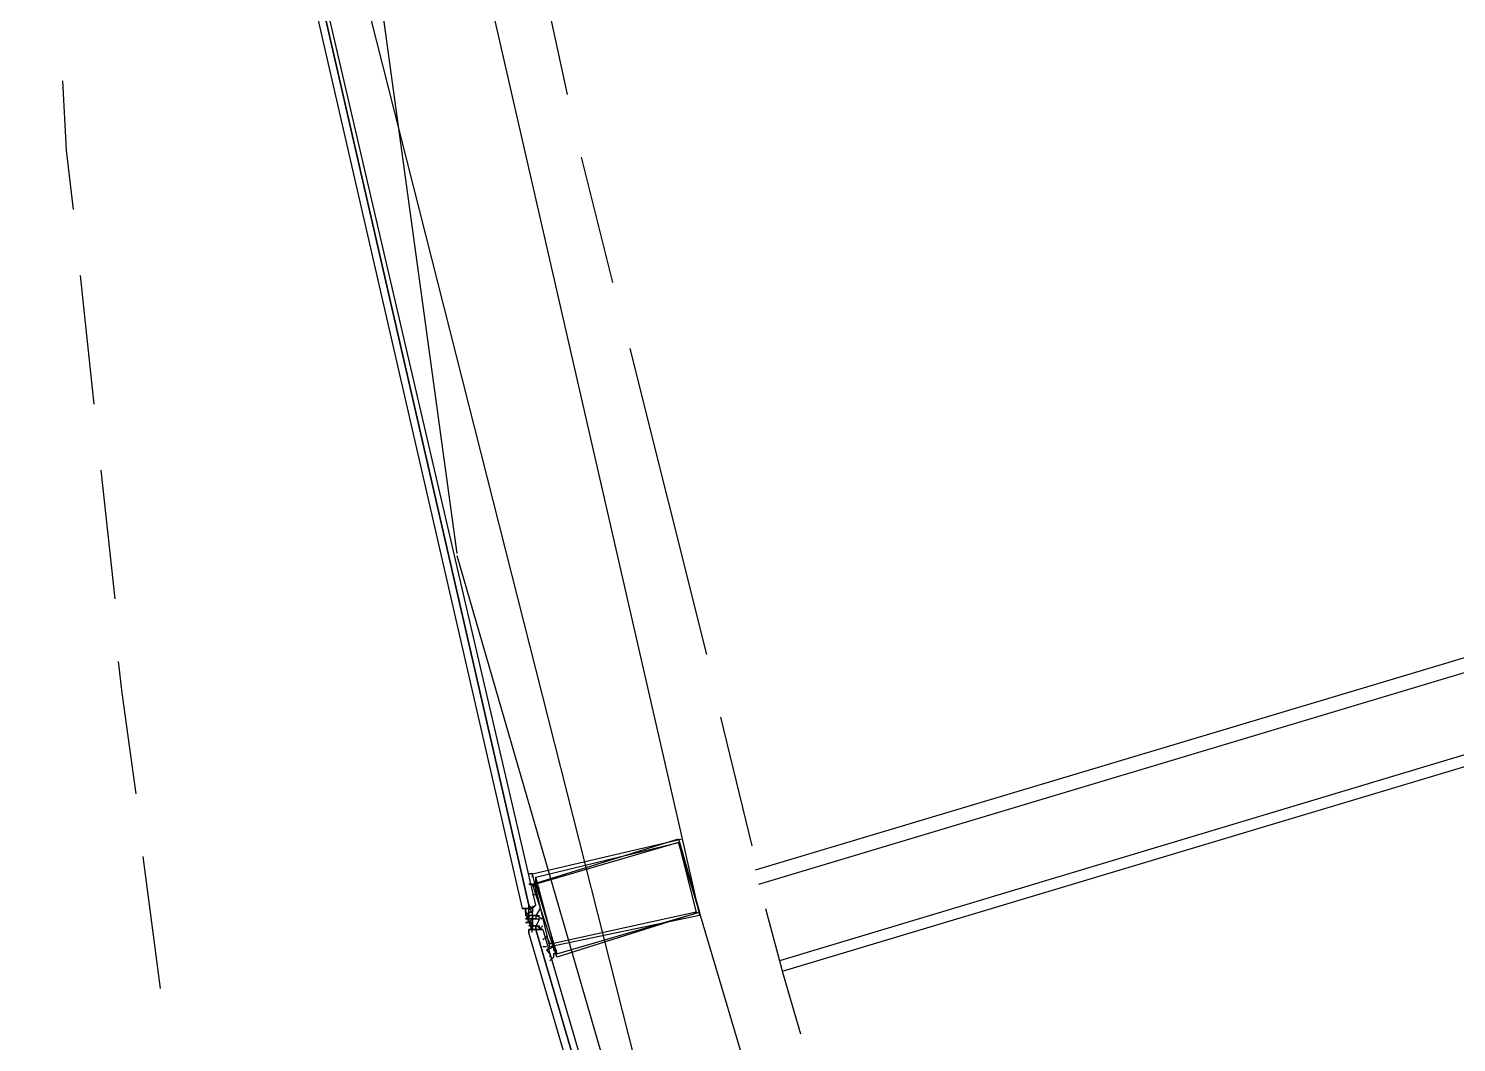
# Model space of a CAD drawing. Header units: feet. Extents: x -84 to 198, y -22 to 181.
# Drawn here: x 13.43 to 18.9, y 46.62 to 50.51 of the extents above; entities that cross this region are included whole.
import ezdxf

# ---------------------------------------------------------------- set-up
doc = ezdxf.new("R2010")
doc.units = ezdxf.units.FT
doc.layers.add('A-AREA-COMUN', color=252, linetype='CONTINUOUS')
doc.layers.add('A-LINEA', color=7, linetype='CONTINUOUS')

msp = doc.modelspace()

# ---------------------------------------------------------------- linework, layer by layer
at = {"layer": 'A-AREA-COMUN'}
msp.add_lwpolyline([(13.44, 62.8089), (13.952, 54.4889), (14.432, 51.7689), (16.48, 43.68), (16.72, 43.52), (16.72, 42.9156), (17.84, 39.7156), (18.048, 39.68), (18.08, 39.04), (19.392, 36), (20.16, 36), (20.288, 35.52), (20.56, 35.4844), (20.608, 34.8444), (20.832, 34.8444), (20.992, 34.5244), (23.2, 35.8044), (24.32, 35.8044), (26.592, 35.1644)], dxfattribs=at)
at = {"layer": 'A-LINEA'}
for p, q in [((13.4295, 60.4861), (15.0699, 48.4987)), ((15.1067, 51.0178), (15.9333, 47.4044)), ((15.3867, 50.7511), (15.4933, 50.2578)), ((26.8, 50.4578), (16.2133, 47.2844)), ((16.2267, 47.2311), (26.8, 50.4044)), ((26.8133, 50.0978), (16.3067, 46.9378)), ((15.5467, 50.0178), (15.6667, 49.5378)), ((26.8133, 50.0444), (16.32, 46.8978)), ((13.6267, 49.5644), (13.68, 49.0711)), ((13.7067, 48.8178), (13.76, 48.3244)), ((15.07, 48.4907), (17.1689, 41.2494)), ((16.08, 47.8711), (16.2, 47.3778)), ((13.8667, 47.3378), (13.9333, 46.8311)), ((15.3467, 47.2044), (15.3467, 47.2044)), ((15.3467, 47.2044), (15.3467, 47.2044)), ((15.3461, 47.0812), (15.3331, 47.1377)), ((15.3467, 47.1378), (15.3333, 47.1378)), ((15.3333, 47.1244), (15.3333, 47.1378)), ((15.3333, 47.1378), (15.3333, 47.1378)), ((15.3333, 47.1378), (15.3333, 47.1378)), ((15.3333, 47.1378), (15.3333, 47.1378)), ((15.3333, 47.1378), (15.3333, 47.1378)), ((15.3333, 47.1378), (15.3333, 47.1378)), ((15.3333, 47.1378), (15.3333, 47.1378)), ((15.3333, 47.1378), (15.3333, 47.1378)), ((15.3333, 47.1378), (15.3333, 47.1378)), ((15.3333, 47.1378), (15.3333, 47.1378)), ((15.3333, 47.1378), (15.3333, 47.1378)), ((15.3467, 47.1378), (15.3333, 47.1378)), ((15.3467, 47.1378), (15.3333, 47.1378)), ((15.3333, 47.1378), (15.3333, 47.1378)), ((15.3333, 47.1378), (15.3333, 47.1378)), ((15.3333, 47.1378), (15.3333, 47.1378)), ((15.3333, 47.1378), (15.3333, 47.1378)), ((15.3333, 47.1378), (15.3333, 47.1378)), ((15.3333, 47.1378), (15.3333, 47.1378)), ((15.3333, 47.1244), (15.3333, 47.1244)), ((15.3333, 47.1244), (15.3333, 47.1244)), ((15.3333, 47.1244), (15.3333, 47.1244)), ((15.3333, 47.1244), (15.3333, 47.1244)), ((15.3333, 47.1244), (15.3333, 47.1244)), ((15.3333, 47.1244), (15.3333, 47.1244)), ((15.3333, 47.1244), (15.3333, 47.1244)), ((15.3333, 47.1244), (15.3333, 47.1111)), ((15.3333, 47.1244), (15.3333, 47.1244)), ((15.3467, 47.1244), (15.3333, 47.1111)), ((15.3467, 47.1111), (15.3333, 47.1111)), ((15.3333, 47.1111), (15.3333, 47.1111)), ((15.3333, 47.1111), (15.3333, 47.1111)), ((15.3333, 47.1111), (15.3333, 47.1111)), ((15.3333, 47.1111), (15.3333, 47.1111)), ((15.3333, 47.1111), (15.3467, 47.1111)), ((15.3333, 47.1111), (15.3333, 47.1111)), ((15.3333, 47.1111), (15.3467, 47.1111)), ((15.3333, 47.1111), (15.3333, 47.1111)), ((15.3599, 47.0463), (15.3436, 47.1019)), ((15.3467, 47.1378), (15.3467, 47.1378)), ((15.3467, 47.1378), (15.3467, 47.1378)), ((15.3467, 47.1378), (15.3467, 47.1378)), ((15.3467, 47.1378), (15.3467, 47.1378)), ((15.3467, 47.1378), (15.3467, 47.1378)), ((15.3467, 47.1378), (15.3467, 47.1378)), ((15.3467, 47.1378), (15.3467, 47.1378)), ((15.3467, 47.1378), (15.3467, 47.1378)), ((15.3467, 47.1244), (15.3467, 47.1378)), ((15.3467, 47.1244), (15.3467, 47.1378)), ((15.3467, 47.1244), (15.3467, 47.1378)), ((15.3467, 47.1378), (15.3467, 47.1378)), ((15.3467, 47.1378), (15.3467, 47.1378)), ((15.3467, 47.1378), (15.3467, 47.1378)), ((15.3467, 47.1378), (15.3467, 47.1378)), ((15.3467, 47.1378), (15.3467, 47.1378)), ((15.3467, 47.1378), (15.3467, 47.1378)), ((15.3467, 47.1378), (15.3467, 47.1378)), ((15.3467, 47.1378), (15.3467, 47.1378)), ((15.3467, 47.1378), (15.3467, 47.1378)), ((15.3467, 47.1244), (15.3467, 47.1244)), ((15.3467, 47.1244), (15.3467, 47.1244)), ((15.36, 47.1244), (15.3467, 47.1244)), ((15.3467, 47.1111), (15.3467, 47.1244)), ((15.3467, 47.1244), (15.3467, 47.1244)), ((15.3467, 47.1244), (15.3467, 47.1244)), ((15.3467, 47.1244), (15.3467, 47.1244)), ((15.3467, 47.1244), (15.3467, 47.1244)), ((15.3467, 47.1244), (15.3467, 47.1244)), ((15.3467, 47.1244), (15.36, 47.1244)), ((15.3467, 47.1244), (15.3467, 47.1244)), ((15.3467, 47.1244), (15.3467, 47.1244)), ((15.3467, 47.1244), (15.3467, 47.1244)), ((15.3467, 47.1244), (15.3467, 47.1244)), ((15.3467, 47.1244), (15.3467, 47.1244)), ((15.3467, 47.1244), (15.3467, 47.1244)), ((15.3467, 47.1244), (15.3467, 47.1244)), ((15.3467, 47.1244), (15.3467, 47.1244)), ((15.3467, 47.1244), (15.3467, 47.1244)), ((15.3467, 47.1244), (15.3467, 47.1244)), ((15.3467, 47.1244), (15.3467, 47.1244)), ((15.3467, 47.1244), (15.3467, 47.1244)), ((15.3467, 47.1244), (15.3467, 47.1244)), ((15.3467, 47.1244), (15.3467, 47.1244)), ((15.3467, 47.1244), (15.3467, 47.1244)), ((15.3467, 47.1244), (15.36, 47.1244)), ((15.3467, 47.1244), (15.3467, 47.1244)), ((15.3467, 47.1244), (15.3467, 47.1244)), ((15.3467, 47.1244), (15.3467, 47.1244)), ((15.3467, 47.1244), (15.3467, 47.1244)), ((15.3467, 47.1244), (15.3467, 47.1244)), ((15.3467, 47.1244), (15.3467, 47.1244)), ((15.3467, 47.1244), (15.3467, 47.1111)), ((15.3467, 47.1111), (15.3467, 47.0978)), ((15.36, 47.1111), (15.3467, 47.1111)), ((15.3467, 47.1111), (15.3467, 47.1111)), ((15.3467, 47.1111), (15.3467, 47.1111)), ((15.3467, 47.1111), (15.3467, 47.1111)), ((15.3467, 47.1111), (15.3467, 47.1111)), ((15.3467, 47.1111), (15.3467, 47.1111)), ((15.36, 47.1111), (15.3467, 47.1111)), ((15.3467, 47.1111), (15.3467, 47.1111)), ((15.3467, 47.1111), (15.3467, 47.1111)), ((15.3467, 47.0978), (15.3467, 47.1111)), ((15.3467, 47.1111), (15.3467, 47.1111)), ((15.3467, 47.1111), (15.3467, 47.1111)), ((15.3467, 47.1111), (15.3467, 47.1111)), ((15.3467, 47.1111), (15.3467, 47.1111)), ((15.3467, 47.1111), (15.3467, 47.1111)), ((15.3467, 47.1111), (15.3467, 47.1111)), ((15.3467, 47.1111), (15.3467, 47.1111)), ((15.3467, 47.1111), (15.3467, 47.1111)), ((15.3467, 47.1111), (15.3467, 47.1111)), ((15.3467, 47.1111), (15.3467, 47.1111)), ((15.3467, 47.1111), (15.3467, 47.1111)), ((15.3467, 47.1111), (15.3467, 47.1111)), ((15.3467, 47.1111), (15.3467, 47.1111)), ((15.3467, 47.1111), (15.3467, 47.1111)), ((15.36, 47.1511), (15.36, 47.1511)), ((15.36, 47.1511), (15.36, 47.1511)), ((15.36, 47.1378), (15.36, 47.1378)), ((15.36, 47.1378), (15.36, 47.1378)), ((15.36, 47.1378), (15.36, 47.1378)), ((15.36, 47.1378), (15.36, 47.1378)), ((15.36, 47.1378), (15.36, 47.1378)), ((15.36, 47.1378), (15.36, 47.1378)), ((15.36, 47.1378), (15.36, 47.1378)), ((15.36, 47.1378), (15.36, 47.1378)), ((15.36, 47.1378), (15.36, 47.1378)), ((15.36, 47.1378), (15.36, 47.1244)), ((15.36, 47.1378), (15.36, 47.1378)), ((15.36, 47.1378), (15.36, 47.1378)), ((15.36, 47.1378), (15.36, 47.1378)), ((15.36, 47.1378), (15.36, 47.1378)), ((15.36, 47.1378), (15.36, 47.1378)), ((15.36, 47.1378), (15.36, 47.1378)), ((15.36, 47.1378), (15.36, 47.1378)), ((15.36, 47.1378), (15.36, 47.1244)), ((15.36, 47.1244), (15.36, 47.1244)), ((15.36, 47.1244), (15.36, 47.1244)), ((15.36, 47.1244), (15.36, 47.1244)), ((15.36, 47.1111), (15.36, 47.1244)), ((15.36, 47.1111), (15.36, 47.1111)), ((15.36, 47.1111), (15.36, 47.1111)), ((15.36, 47.1111), (15.36, 47.0978)), ((15.36, 47.1111), (15.36, 47.1111)), ((15.36, 47.1111), (15.36, 47.1111)), ((15.3733, 47.1111), (15.36, 47.1111)), ((15.36, 47.1111), (15.36, 47.1111)), ((15.36, 47.1111), (15.36, 47.1111)), ((15.36, 47.1111), (15.36, 47.1111)), ((15.36, 47.1111), (15.36, 47.1111)), ((15.36, 47.1111), (15.36, 47.1111)), ((15.36, 47.1111), (15.36, 47.1111)), ((15.36, 47.0978), (15.36, 47.1111)), ((15.36, 47.1111), (15.36, 47.1111)), ((15.36, 47.1111), (15.36, 47.1111)), ((15.36, 47.1111), (15.36, 47.1111)), ((15.36, 47.1111), (15.36, 47.1111)), ((15.36, 47.1111), (15.36, 47.1111)), ((15.36, 47.1111), (15.36, 47.1111)), ((15.36, 47.1111), (15.36, 47.1111)), ((15.36, 47.1111), (15.36, 47.1111)), ((15.36, 47.1111), (15.36, 47.1111)), ((15.36, 47.1111), (15.36, 47.1111)), ((15.36, 47.1111), (15.36, 47.1111)), ((15.36, 47.1111), (15.36, 47.1111)), ((15.36, 47.1111), (15.36, 47.1111)), ((15.36, 47.1111), (15.36, 47.1111)), ((15.36, 47.1111), (15.36, 47.1111)), ((15.36, 47.1111), (15.36, 47.1111)), ((15.36, 47.1111), (15.36, 47.1111)), ((15.36, 47.1111), (15.36, 47.1111)), ((15.36, 47.1111), (15.36, 47.1111)), ((15.36, 47.1111), (15.36, 47.1111)), ((15.36, 47.1111), (15.36, 47.1111)), ((15.36, 47.1111), (15.36, 47.1111)), ((15.36, 47.1111), (15.36, 47.1111)), ((15.3733, 47.1511), (15.3733, 47.1511)), ((15.3733, 47.1511), (15.3733, 47.1511)), ((15.3733, 47.1511), (15.3733, 47.1511)), ((15.3733, 47.1511), (15.3733, 47.1511)), ((15.3733, 47.1111), (15.3733, 47.1111)), ((15.3733, 47.1111), (15.3733, 47.1111)), ((15.3733, 47.1111), (15.3733, 47.1111)), ((15.3733, 47.1111), (15.3733, 47.1111)), ((15.3733, 47.1111), (15.3733, 47.0978)), ((15.3733, 47.1111), (15.3733, 47.1111)), ((15.3733, 47.1111), (15.3733, 47.1111)), ((15.3733, 47.1111), (15.3733, 47.1111)), ((15.3733, 47.1111), (15.3733, 47.0978)), ((15.3733, 47.1111), (15.3733, 47.1111)), ((15.3733, 47.1111), (15.3733, 47.1111)), ((17.0533, 43.5644), (16, 47.1244)), ((15.3467, 47.0978), (15.3333, 47.0978)), ((15.3333, 47.0978), (15.3333, 47.0978)), ((15.3333, 47.0978), (15.3333, 47.0978)), ((15.3333, 47.0978), (15.3333, 47.0978)), ((15.3333, 47.0978), (15.3467, 47.0978)), ((15.3333, 47.0978), (15.3333, 47.0978)), ((15.3467, 47.0978), (15.3333, 47.0978)), ((15.3333, 47.0978), (15.3333, 47.0978)), ((15.3333, 47.0978), (15.3467, 47.0978)), ((15.3333, 47.0978), (15.3467, 47.0978)), ((15.3467, 47.0978), (15.3333, 47.0978)), ((15.3467, 47.0844), (15.3333, 47.0844)), ((15.3333, 47.0844), (15.3467, 47.0844)), ((15.3333, 47.0844), (15.3467, 47.0844)), ((15.3467, 47.0978), (15.3467, 47.0978)), ((15.3467, 47.0978), (15.3467, 47.0978)), ((15.3467, 47.0978), (15.3467, 47.0978)), ((15.3467, 47.0978), (15.3467, 47.0978)), ((15.3467, 47.0978), (15.3467, 47.0978)), ((15.3467, 47.0978), (15.3467, 47.0978)), ((15.3467, 47.0978), (15.3467, 47.0978)), ((15.3467, 47.0978), (15.3467, 47.0978)), ((15.3467, 47.0978), (15.3467, 47.0978)), ((15.3467, 47.0978), (15.3467, 47.0978)), ((15.3467, 47.0978), (15.3467, 47.0978)), ((15.3467, 47.0978), (15.3467, 47.0978)), ((15.3467, 47.0978), (15.3467, 47.0978)), ((15.3467, 47.0978), (15.3467, 47.0978)), ((15.3467, 47.0978), (15.3467, 47.0978)), ((15.3467, 47.0978), (15.3467, 47.0978)), ((15.3467, 47.0844), (15.3467, 47.0978)), ((15.3467, 47.0978), (15.3467, 47.0978)), ((15.3467, 47.0978), (15.3467, 47.0978)), ((15.3467, 47.0978), (15.3467, 47.0978)), ((15.3467, 47.0978), (15.3467, 47.0978)), ((15.3467, 47.0978), (15.3467, 47.0978)), ((15.3467, 47.0978), (15.3467, 47.0978)), ((15.3467, 47.0978), (15.3467, 47.0978)), ((15.3467, 47.0978), (15.3467, 47.0978)), ((15.3467, 47.0978), (15.3467, 47.0978)), ((15.3467, 47.0978), (15.3467, 47.0978)), ((15.3467, 47.0978), (15.3467, 47.0978)), ((15.3467, 47.0978), (15.3467, 47.0978)), ((15.3467, 47.0978), (15.3467, 47.0978)), ((15.3467, 47.0978), (15.3467, 47.0978)), ((15.3467, 47.0978), (15.3467, 47.0978)), ((15.3467, 47.0978), (15.3467, 47.0978)), ((15.3467, 47.0978), (15.3467, 47.0978)), ((15.3467, 47.0978), (15.3467, 47.0978)), ((15.3467, 47.0978), (15.3467, 47.0978)), ((15.3467, 47.0978), (15.3467, 47.0978)), ((15.3467, 47.0978), (15.3467, 47.0978)), ((15.3467, 47.0978), (15.36, 47.0978)), ((15.3467, 47.0978), (15.3467, 47.0978)), ((15.3467, 47.0978), (15.3467, 47.0978)), ((15.3467, 47.0978), (15.3467, 47.0978)), ((15.3467, 47.0978), (15.3467, 47.0978)), ((15.3467, 47.0978), (15.3467, 47.0978)), ((15.3467, 47.0978), (15.3467, 47.0978)), ((15.3467, 47.0978), (15.3467, 47.0978)), ((15.3467, 47.0978), (15.3467, 47.0978)), ((15.3467, 47.0978), (15.3467, 47.0978)), ((15.3467, 47.0978), (15.3467, 47.0978)), ((15.36, 47.0844), (15.3467, 47.0844)), ((15.3467, 47.0844), (15.3467, 47.0844)), ((15.3467, 47.0844), (15.3467, 47.0844)), ((15.3467, 47.0844), (15.3467, 47.0844)), ((15.3467, 47.0844), (15.3467, 47.0844)), ((15.3467, 47.0844), (15.3467, 47.0844)), ((15.3467, 47.0844), (15.3467, 47.0844)), ((15.3467, 47.0844), (15.3467, 47.0844)), ((15.3467, 47.0844), (15.3467, 47.0844)), ((15.3467, 47.0844), (15.3467, 47.0844)), ((15.3467, 47.0844), (15.3467, 47.0844)), ((15.3467, 47.0844), (15.3467, 47.0844)), ((15.3467, 47.0844), (15.3467, 47.0844)), ((15.3467, 47.0844), (15.3467, 47.0844)), ((15.3467, 47.0844), (15.3467, 47.0844)), ((15.3467, 47.0844), (15.3467, 47.0844)), ((15.3467, 47.0844), (15.3467, 47.0844)), ((15.3467, 47.0844), (15.3467, 47.0844)), ((15.3467, 47.0844), (15.3467, 47.0844)), ((15.3467, 47.0844), (15.3467, 47.0844)), ((15.3467, 47.0844), (15.3467, 47.0844)), ((15.3467, 47.0844), (15.3467, 47.0844)), ((15.3467, 47.0844), (15.3467, 47.0844)), ((15.3467, 47.0844), (15.3467, 47.0844)), ((15.3467, 47.0711), (15.36, 47.0844)), ((15.3467, 47.0844), (15.3467, 47.0844)), ((15.3467, 47.0711), (15.3467, 47.0711)), ((15.3467, 47.0711), (15.3467, 47.0711)), ((15.3467, 47.0711), (15.3467, 47.0711)), ((15.3467, 47.0711), (15.36, 47.0711)), ((15.3467, 47.0711), (15.3467, 47.0711)), ((15.3467, 47.0711), (15.3467, 47.0711)), ((15.3467, 47.0711), (15.3467, 47.0711)), ((15.36, 47.0711), (15.3467, 47.0711)), ((15.3467, 47.0711), (15.3467, 47.0711)), ((15.3467, 47.0711), (15.3467, 47.0711)), ((15.3467, 47.0711), (15.3467, 47.0711)), ((15.3467, 47.0711), (15.3467, 47.0711)), ((15.3467, 47.0711), (15.3467, 47.0711)), ((15.3467, 47.0711), (15.3467, 47.0711)), ((15.3467, 47.0711), (15.3467, 47.0711)), ((15.3467, 47.0578), (15.3467, 47.0578)), ((15.3467, 47.0578), (15.3467, 47.0578)), ((15.3467, 47.0578), (15.3467, 47.0578)), ((15.36, 47.0578), (15.3467, 47.0578)), ((15.3467, 47.0578), (15.3467, 47.0578)), ((15.3467, 47.0578), (15.3467, 47.0578)), ((15.3467, 47.0578), (15.36, 47.0578)), ((15.3467, 47.0578), (15.3467, 47.0578)), ((15.3467, 47.0578), (15.36, 47.0578)), ((15.3467, 47.0578), (15.36, 47.0578)), ((15.3467, 47.0578), (15.3467, 47.0578)), ((15.36, 47.0978), (15.36, 47.0978)), ((15.36, 47.0978), (15.36, 47.0978)), ((15.36, 47.0978), (15.36, 47.0978)), ((15.36, 47.0978), (15.36, 47.0978)), ((15.36, 47.0978), (15.36, 47.0978)), ((15.36, 47.0978), (15.36, 47.0978)), ((15.36, 47.0978), (15.36, 47.0978)), ((15.3733, 47.0978), (15.36, 47.0978)), ((15.36, 47.0978), (15.36, 47.0978)), ((15.36, 47.0978), (15.36, 47.0844)), ((15.36, 47.0978), (15.36, 47.0844)), ((15.36, 47.0978), (15.36, 47.0978)), ((15.36, 47.0978), (15.36, 47.0844)), ((15.36, 47.0978), (15.36, 47.0844)), ((15.36, 47.0978), (15.36, 47.0844)), ((15.36, 47.0978), (15.36, 47.0978)), ((15.36, 47.0978), (15.36, 47.0978)), ((15.36, 47.0978), (15.36, 47.0978)), ((15.36, 47.0978), (15.36, 47.0978)), ((15.36, 47.0978), (15.36, 47.0978)), ((15.36, 47.0978), (15.36, 47.0978)), ((15.36, 47.0978), (15.36, 47.0978)), ((15.36, 47.0978), (15.36, 47.0978)), ((15.36, 47.0978), (15.36, 47.0978)), ((15.36, 47.0978), (15.36, 47.0978)), ((15.36, 47.0978), (15.36, 47.0978)), ((15.36, 47.0978), (15.36, 47.0978)), ((15.36, 47.0978), (15.36, 47.0978)), ((15.36, 47.0978), (15.36, 47.0978)), ((15.36, 47.0978), (15.36, 47.0978)), ((15.36, 47.0978), (15.36, 47.0978)), ((15.36, 47.0978), (15.36, 47.0978)), ((15.36, 47.0978), (15.36, 47.0978)), ((15.36, 47.0978), (15.36, 47.0978)), ((15.36, 47.0978), (15.36, 47.0978)), ((15.36, 47.0978), (15.36, 47.0978)), ((15.36, 47.0978), (15.36, 47.0978)), ((15.36, 47.0978), (15.36, 47.0978)), ((15.36, 47.0978), (15.36, 47.0844)), ((15.36, 47.0978), (15.36, 47.0978)), ((15.36, 47.0978), (15.36, 47.0978)), ((15.36, 47.0978), (15.36, 47.0978)), ((15.36, 47.0978), (15.36, 47.0978)), ((15.36, 47.0978), (15.36, 47.0978)), ((15.36, 47.0978), (15.36, 47.0978)), ((15.36, 47.0978), (15.36, 47.0978)), ((15.36, 47.0978), (15.36, 47.0978)), ((15.36, 47.0978), (15.36, 47.0978)), ((15.36, 47.0844), (15.36, 47.0844)), ((15.36, 47.0844), (15.36, 47.0844)), ((15.36, 47.0844), (15.36, 47.0844)), ((15.36, 47.0844), (15.36, 47.0711)), ((15.36, 47.0844), (15.36, 47.0844)), ((15.36, 47.0844), (15.36, 47.0844)), ((15.36, 47.0844), (15.36, 47.0844)), ((15.36, 47.0844), (15.36, 47.0844)), ((15.36, 47.0844), (15.36, 47.0844)), ((15.36, 47.0844), (15.36, 47.0844)), ((15.36, 47.0844), (15.36, 47.0844)), ((15.36, 47.0844), (15.36, 47.0844)), ((15.36, 47.0844), (15.36, 47.0844)), ((15.36, 47.0844), (15.36, 47.0844)), ((15.36, 47.0844), (15.36, 47.0844)), ((15.36, 47.0844), (15.36, 47.0844)), ((15.36, 47.0844), (15.36, 47.0844)), ((15.36, 47.0844), (15.36, 47.0844)), ((15.36, 47.0844), (15.36, 47.0711)), ((15.36, 47.0844), (15.36, 47.0844)), ((15.36, 47.0844), (15.36, 47.0844)), ((15.36, 47.0844), (15.36, 47.0844)), ((15.36, 47.0844), (15.36, 47.0844)), ((15.36, 47.0844), (15.36, 47.0844)), ((15.36, 47.0844), (15.36, 47.0844)), ((15.36, 47.0844), (15.36, 47.0844)), ((15.36, 47.0844), (15.36, 47.0844)), ((15.36, 47.0844), (15.36, 47.0844)), ((15.36, 47.0844), (15.36, 47.0844)), ((15.36, 47.0711), (15.36, 47.0711)), ((15.36, 47.0711), (15.36, 47.0711)), ((15.36, 47.0711), (15.36, 47.0578)), ((15.36, 47.0711), (15.36, 47.0711)), ((15.36, 47.0711), (15.36, 47.0711)), ((15.36, 47.0711), (15.36, 47.0711)), ((15.36, 47.0711), (15.36, 47.0711)), ((15.36, 47.0711), (15.36, 47.0711)), ((15.36, 47.0711), (15.36, 47.0711)), ((15.36, 47.0711), (15.36, 47.0711)), ((15.36, 47.0711), (15.36, 47.0711)), ((15.36, 47.0711), (15.36, 47.0578)), ((15.36, 47.0711), (15.36, 47.0711)), ((15.36, 47.0711), (15.36, 47.0711)), ((15.36, 47.0711), (15.36, 47.0711)), ((15.3733, 47.0711), (15.36, 47.0711)), ((15.36, 47.0711), (15.36, 47.0711)), ((15.36, 47.0711), (15.36, 47.0711)), ((15.36, 47.0711), (15.36, 47.0711)), ((15.36, 47.0711), (15.36, 47.0711)), ((15.36, 47.0711), (15.36, 47.0711)), ((15.36, 47.0711), (15.36, 47.0711)), ((15.36, 47.0711), (15.36, 47.0711)), ((15.36, 47.0711), (15.36, 47.0711)), ((15.36, 47.0711), (15.3733, 47.0711)), ((15.36, 47.0711), (15.36, 47.0711)), ((15.36, 47.0711), (15.36, 47.0711)), ((15.36, 47.0711), (15.36, 47.0711)), ((15.3733, 47.0578), (15.36, 47.0578)), ((15.36, 47.0578), (15.36, 47.0578)), ((15.36, 47.0578), (15.36, 47.0578)), ((15.36, 47.0578), (15.36, 47.0578)), ((15.36, 47.0578), (15.36, 47.0578)), ((15.36, 47.0578), (15.36, 47.0578)), ((15.36, 47.0578), (15.36, 47.0578)), ((15.36, 47.0578), (15.36, 47.0578)), ((15.36, 47.0578), (15.36, 47.0578)), ((15.36, 47.0578), (15.36, 47.0578)), ((15.36, 47.0578), (15.36, 47.0578)), ((15.36, 47.0578), (15.36, 47.0578)), ((15.36, 47.0578), (15.36, 47.0578)), ((15.36, 47.0578), (15.36, 47.0578)), ((15.36, 47.0578), (15.36, 47.0578)), ((15.36, 47.0578), (15.36, 47.0578)), ((15.36, 47.0578), (15.36, 47.0578)), ((15.3733, 47.0978), (15.3733, 47.0978)), ((15.3733, 47.0978), (15.3733, 47.0978)), ((15.3733, 47.0978), (15.3733, 47.0978)), ((15.3733, 47.0978), (15.3733, 47.0978)), ((15.3733, 47.0978), (15.3733, 47.0978)), ((15.3733, 47.0978), (15.3733, 47.0978)), ((15.3733, 47.0978), (15.3733, 47.0978)), ((15.3733, 47.0978), (15.3733, 47.0978)), ((15.3733, 47.0978), (15.3733, 47.0978)), ((15.3733, 47.0978), (15.3733, 47.0978)), ((15.3733, 47.0978), (15.3733, 47.0978)), ((15.3733, 47.0978), (15.3733, 47.0978)), ((15.3733, 47.0978), (15.3733, 47.0978)), ((15.3733, 47.0978), (15.3733, 47.0978)), ((15.3733, 47.0978), (15.3733, 47.0978)), ((15.3733, 47.0978), (15.3733, 47.0978)), ((15.3733, 47.0978), (15.3733, 47.0978)), ((15.3733, 47.0978), (15.3733, 47.0978)), ((15.3733, 47.0978), (15.3733, 47.0978)), ((15.3733, 47.0844), (15.3733, 47.0844)), ((15.3733, 47.0711), (15.3733, 47.0711)), ((15.3733, 47.0711), (15.3733, 47.0711)), ((15.3733, 47.0711), (15.3733, 47.0711)), ((15.3733, 47.0711), (15.3733, 47.0711)), ((15.3733, 47.0711), (15.3733, 47.0711)), ((15.3733, 47.0711), (15.3733, 47.0711)), ((15.3733, 47.0711), (15.3733, 47.0711)), ((15.3733, 47.0711), (15.3733, 47.0711)), ((15.3733, 47.0711), (15.3733, 47.0711)), ((15.3733, 47.0711), (15.3867, 47.0711)), ((15.3733, 47.0711), (15.3867, 47.0711)), ((15.3733, 47.0711), (15.3733, 47.0578)), ((15.3733, 47.0711), (15.3733, 47.0711)), ((15.3733, 47.0711), (15.3733, 47.0711)), ((15.3733, 47.0711), (15.3733, 47.0711)), ((15.3733, 47.0711), (15.3733, 47.0711)), ((15.3733, 47.0578), (15.3733, 47.0578)), ((15.3733, 47.0578), (15.3733, 47.0578)), ((15.3733, 47.0578), (15.3733, 47.0578)), ((15.3733, 47.0578), (15.3733, 47.0578)), ((15.3733, 47.0578), (15.3733, 47.0578)), ((15.3733, 47.0578), (15.3733, 47.0578)), ((15.3733, 47.0578), (15.3867, 47.0578)), ((15.3733, 47.0578), (15.3867, 47.0578)), ((15.3733, 47.0578), (15.3733, 47.0578)), ((15.3867, 47.0711), (15.3867, 47.0711)), ((15.3867, 47.0711), (15.3867, 47.0711)), ((15.3867, 47.0578), (15.3867, 47.0711)), ((15.3867, 47.0578), (15.3867, 47.0711)), ((15.3867, 47.0578), (15.3867, 47.0711)), ((15.3867, 47.0578), (15.3867, 47.0578)), ((15.3867, 47.0578), (15.3867, 47.0578)), ((15.3867, 47.0578), (15.3867, 47.0578)), ((15.3867, 47.0578), (15.3867, 47.0578)), ((15.4, 47.0711), (15.4, 47.0711)), ((15.3467, 47.0444), (15.3467, 47.0444)), ((15.3467, 47.0444), (15.3467, 47.0444)), ((15.4, 47.0044), (15.4, 47.0044)), ((15.4, 47.0044), (15.4, 47.0044)), ((15.4, 46.9778), (15.4, 46.9778)), ((15.4133, 46.9778), (15.4267, 46.9644)), ((15.4133, 46.9644), (15.4133, 46.9644)), ((15.44, 46.9644), (15.44, 46.9644)), ((15.4533, 46.9644), (15.44, 46.9644))]:
    msp.add_line(p, q, dxfattribs=at)
for points in [[(14.44, 50.9778), (15.32, 47.1378), (15.3333, 47.1378), (15.3467, 47.1378), (15.3467, 47.1511), (14.4667, 50.9911), (14.4533, 50.9911), (14.44, 50.9911), (14.44, 50.9778)], [(14.4667, 50.9911), (15.3467, 47.1511), (15.3467, 47.1378), (15.3733, 47.1511), (14.48, 50.9911), (14.4667, 50.9911)], [(13.56, 50.3111), (13.5733, 50.0444), (13.6, 49.8178)], [(15.7333, 49.2844), (15.88, 48.6978), (16.0267, 48.1111)], [(13.7733, 48.0844), (13.7867, 47.9644), (13.84, 47.5778)], [(16, 47.1244), (15.4533, 46.9511), (15.36, 47.2311), (15.92, 47.4044), (16, 47.1244), (15.92, 47.3911), (15.3733, 47.2311), (15.4533, 46.9644), (16, 47.1244)], [(15.9333, 47.4044), (16, 47.1111), (15.4267, 46.9911), (15.36, 47.2711), (15.9333, 47.4044)], [(15.92, 47.3911), (15.9867, 47.1244), (15.44, 47.0044), (15.3733, 47.2578), (15.92, 47.3911)], [(15.36, 47.2578), (15.36, 47.2711), (15.36, 47.2711), (15.3467, 47.2711), (15.3467, 47.2711)], [(15.3467, 47.2578), (15.3467, 47.2578), (15.3467, 47.2578)], [(15.3467, 47.2311), (15.3467, 47.2311), (15.3467, 47.2311), (15.3467, 47.2311), (15.3733, 47.2311), (15.3733, 47.2311), (15.3733, 47.2444), (15.3733, 47.2444), (15.3733, 47.2444), (15.3733, 47.2444), (15.3733, 47.2444), (15.3733, 47.2578), (15.3733, 47.2578), (15.3733, 47.2578), (15.3733, 47.2578), (15.3733, 47.2578), (15.3733, 47.2578), (15.3733, 47.2578), (15.3733, 47.2578), (15.3733, 47.2578), (15.3733, 47.2578), (15.3733, 47.2578)], [(15.3467, 47.2444), (15.3467, 47.2444), (15.3467, 47.2444)], [(15.3733, 47.2178), (15.36, 47.2311), (15.36, 47.2311), (15.3467, 47.2311), (15.3467, 47.2311), (15.3467, 47.2311)], [(15.3467, 47.2178), (15.3467, 47.2178), (15.3467, 47.2178)], [(15.36, 47.1911), (15.36, 47.1911), (15.36, 47.1911), (15.3733, 47.1911), (15.3733, 47.1911), (15.3733, 47.2178), (15.3733, 47.2178), (15.3733, 47.2178), (15.3733, 47.2178), (15.3733, 47.2178), (15.3733, 47.2178), (15.3733, 47.2311), (15.3733, 47.2311), (15.3733, 47.2311), (15.3733, 47.2311), (15.3733, 47.2178), (15.3867, 47.2178)], [(15.3733, 47.1511), (15.36, 47.1378), (15.3467, 47.1511), (15.3467, 47.1378), (15.3333, 47.1378), (15.32, 47.1378)], [(15.3333, 47.0978), (15.3467, 47.1111), (15.36, 47.1111), (15.3733, 47.1111), (15.3867, 47.1111)], [(15.3333, 47.0978), (15.3467, 47.0978), (15.3467, 47.1111), (15.3467, 47.1111)], [(15.3467, 47.1378), (15.3467, 47.1378), (15.36, 47.1244)], [(15.3467, 47.1378), (15.36, 47.1378), (15.3467, 47.1378)], [(15.3467, 47.1111), (15.3467, 47.1111), (15.36, 47.1111)], [(15.3877, 47.137), (15.374, 47.1127), (15.3977, 47.0983)], [(16.2533, 47.1378), (16.32, 46.8844), (16.3867, 46.6578)], [(15.36, 47.0978), (15.36, 47.0978), (15.3467, 47.0978), (15.3333, 47.0978)], [(15.3467, 47.0844), (15.36, 47.0978), (15.36, 47.0844), (15.36, 47.0978), (15.3733, 47.0978), (15.3867, 47.0978)], [(15.36, 47.0578), (15.36, 47.0711), (15.3467, 47.0844)], [(15.4, 47.0711), (15.3867, 47.0578), (15.3733, 47.0578), (15.36, 47.0578), (15.3467, 47.0578), (15.3467, 47.0444)], [(16.4533, 43.2711), (15.3467, 47.0444), (15.3467, 47.0578), (15.3733, 47.0578), (16.48, 43.2711), (16.4667, 43.2578), (16.4533, 43.2711)], [(15.3733, 47.0711), (15.36, 47.0711), (15.36, 47.0844)], [(15.36, 47.0578), (15.36, 47.0578), (15.36, 47.0711)], [(15.3733, 47.0578), (15.3733, 47.0578), (15.3733, 47.0711), (15.3733, 47.0711)], [(16.48, 43.2711), (15.3733, 47.0578), (15.3867, 47.0578), (15.4, 47.0578), (16.5067, 43.2711), (16.48, 43.2711)], [(15.3876, 47.097), (15.374, 47.0727), (15.3978, 47.0583)], [(15.4, 47.0178), (15.4, 47.0178), (15.4, 47.0178), (15.4133, 47.0311), (15.4133, 47.0311), (15.4267, 47.0044), (15.4267, 47.0044), (15.4267, 47.0044), (15.4267, 47.0044), (15.4267, 47.0044), (15.44, 47.0044), (15.44, 47.0044), (15.44, 46.9911), (15.4267, 46.9911), (15.4267, 46.9911), (15.4267, 46.9911), (15.4267, 46.9911), (15.4267, 46.9911), (15.4267, 46.9911), (15.4133, 46.9778), (15.4133, 46.9778)], [(15.4133, 46.9911), (15.4, 46.9911), (15.4, 46.9911)], [(15.4133, 46.9778), (15.4133, 46.9778), (15.4133, 46.9778), (15.4133, 46.9778), (15.44, 46.9911), (15.44, 46.9911), (15.44, 46.9778), (15.44, 46.9778), (15.44, 46.9778), (15.44, 46.9778), (15.4533, 46.9778), (15.4533, 46.9778), (15.4533, 46.9778)], [(15.4267, 46.9644), (15.4267, 46.9511), (15.4267, 46.9511)], [(15.4533, 46.9644), (15.4533, 46.9644), (15.4533, 46.9644), (15.4533, 46.9644), (15.44, 46.9644), (15.44, 46.9644), (15.44, 46.9511), (15.44, 46.9511), (15.4267, 46.9378), (15.4267, 46.9378)], [(15.44, 46.9778), (15.4533, 46.9778), (15.4533, 46.9778)]]:
    msp.add_lwpolyline(points, dxfattribs=at)
for points in [[(15.3733, 47.2178), (15.3733, 47.2178), (15.3733, 47.2178), (15.3733, 47.2178)], [(15.4267, 47.0044), (15.4267, 47.0044), (15.4267, 47.0044), (15.4267, 47.0044)]]:
    msp.add_lwpolyline(points, close=True, dxfattribs=at)

doc.saveas('drawing.dxf')
